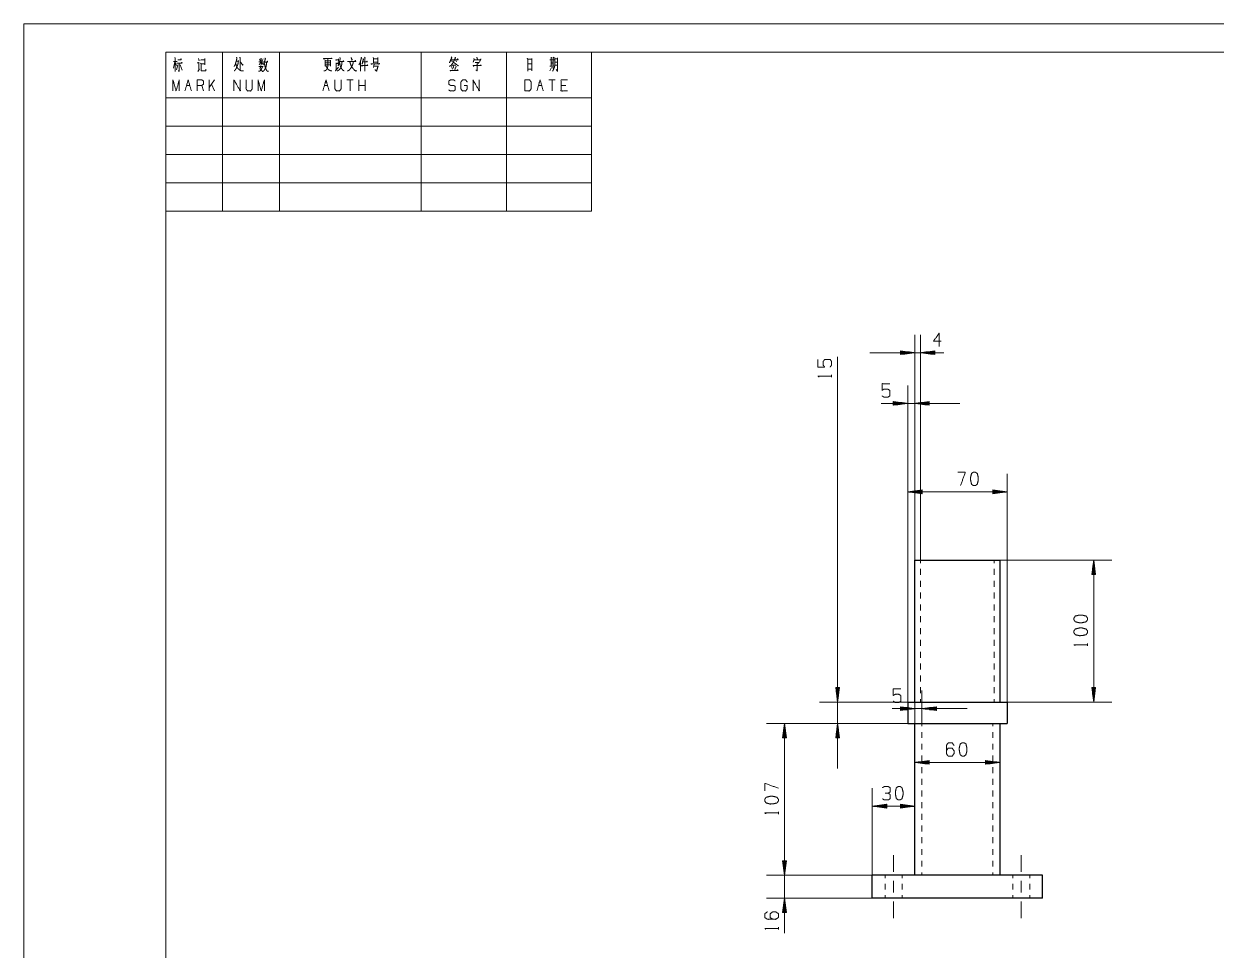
# Model space of a CAD drawing. Header units: millimetres. Extents: x 0 to 420, y 0 to 297.
# Drawn here: x 0 to 210, y 133.9 to 297 of the extents above; entities that cross this region are included whole.
import ezdxf

# ---------------------------------------------------------------- set-up
doc = ezdxf.new("R2010")
doc.units = ezdxf.units.MM
doc.layers.add('101', color=7, linetype='Continuous', true_color=0xffffff)

msp = doc.modelspace()

# ---------------------------------------------------------------- linework, layer by layer
at = {"layer": '101', "color": 133, "linetype": 'Continuous', "lineweight": 18}
for p, q in [((420, 297), (0, 297)), ((0, 297), (0, 0)), ((25, 292), (100, 292)), ((415, 292), (25, 292)), ((25, 292), (25, 264)), ((25, 292), (100, 292)), ((25, 292), (25, 5)), ((25, 292), (100, 292)), ((35, 292), (35, 264)), ((45, 292), (45, 264)), ((70, 292), (70, 264)), ((85, 292), (85, 264)), ((100, 292), (100, 264)), ((25, 284), (100, 284)), ((25, 279), (100, 279)), ((25, 274), (100, 274)), ((25, 269), (100, 269)), ((25, 264), (100, 264))]:
    msp.add_line(p, q, dxfattribs=at)
at = {"layer": '101', "color": 72, "linetype": 'Continuous', "lineweight": 18}
for p, q in [((26.57, 290.3), (26.35, 289.18)), ((26.36, 290.36), (26.98, 290.36)), ((26.69, 290.14), (26.91, 289.66)), ((30.74, 290.88), (30.87, 290.49)), ((31.13, 290.07), (31.22, 289.97)), ((37.42, 290.41), (37.77, 290.41)), ((41.69, 290.2), (41.43, 289.78)), ((41.53, 290.78), (41.66, 290.49)), ((41.88, 290.18), (42.11, 289.91)), ((42.14, 290.82), (41.95, 290.49)), ((53.11, 290.49), (53.99, 290.49)), ((53.11, 290.14), (53.98, 290.14)), ((54.01, 290.63), (54.01, 289.56)), ((55, 290.16), (55, 288.89)), ((55.02, 290.01), (55.35, 290.01)), ((55.4, 290.82), (55.37, 289.89)), ((59.27, 290.28), (59.27, 288.65)), ((61.56, 290.86), (62.32, 290.86)), ((61.56, 290.28), (62.32, 290.28)), ((61.73, 289.91), (61.56, 289.33)), ((62.33, 291.05), (62.33, 290.09)), ((76.04, 290.67), (76.21, 290.34)), ((92.86, 289.95), (93.25, 289.95)), ((93.22, 291.13), (93.33, 290.98)), ((27.11, 289.78), (26.88, 288.91)), ((27.56, 289.76), (27.87, 288.87)), ((30.65, 288.62), (30.93, 289.08)), ((41.4, 289.47), (42.16, 289.47)), ((53.1, 289.76), (53.98, 289.76)), ((61.6, 289.56), (62.33, 289.56)), ((75.31, 289.52), (75.48, 289.02)), ((75.35, 289.72), (76.07, 289.72)), ((75.6, 289.62), (75.76, 289.2)), ((76.13, 289.56), (75.92, 288.89)), ((92.92, 289.33), (92.65, 288.71)), ((93.18, 289.37), (93.28, 289.04)), ((93.75, 288.94), (94, 288.69)), ((28.66, 286.17), (29.22, 286.17)), ((31.62, 285.18), (31.34, 286.17)), ((32.63, 285.18), (32.63, 287.14)), ((33.59, 287.14), (32.63, 285.78)), ((33.59, 285.18), (33.04, 286.36)), ((52.94, 286.17), (53.49, 286.17)), ((58.02, 287.14), (56.9, 287.14)), ((57.46, 287.14), (57.46, 285.18)), ((59.02, 285.18), (59.02, 287.14)), ((60.14, 286.17), (59.02, 286.17)), ((60.14, 285.18), (60.14, 287.14)), ((90.65, 286.17), (91.2, 286.17)), ((93.6, 287.14), (92.49, 287.14)), ((93.05, 287.14), (93.05, 285.18)), ((95.45, 286.17), (94.61, 286.17)), ((142.24, 234.77), (142.24, 235.19)), ((187.34, 187.48), (187.34, 187.9)), ((132.89, 157.85), (132.89, 158.28)), ((132.89, 137.53), (132.89, 137.95))]:
    msp.add_line(p, q, dxfattribs=at)
at = {"layer": '101', "color": 22, "linetype": 'Continuous', "lineweight": 18}
for p, q in [((156.93, 202.6), (156.93, 242.28)), ((157.93, 202.6), (157.93, 242.28)), ((154.39, 239.44), (154.39, 238.77)), ((156.93, 239.1), (154.39, 239.44)), ((154.39, 239.43), (154.42, 239.43)), ((154.39, 239.43), (154.42, 239.43)), ((160.47, 239.44), (157.93, 239.1)), ((160.47, 239.43), (160.44, 239.43)), ((160.47, 239.43), (160.44, 239.43)), ((160.47, 238.77), (160.47, 239.44)), ((143.33, 165.91), (143.33, 238.37)), ((162.01, 239.1), (148.99, 239.1)), ((154.39, 239.38), (154.81, 239.38)), ((154.39, 239.33), (155.19, 239.33)), ((154.39, 239.28), (155.58, 239.28)), ((154.39, 239.23), (155.97, 239.23)), ((154.39, 239.18), (156.35, 239.18)), ((154.39, 239.13), (156.74, 239.13)), ((154.39, 238.77), (156.93, 239.1)), ((154.39, 239.08), (156.74, 239.08)), ((154.39, 239.03), (156.35, 239.03)), ((154.39, 238.98), (155.97, 238.98)), ((154.39, 238.92), (155.58, 238.92)), ((154.39, 238.87), (155.19, 238.87)), ((154.39, 238.82), (154.81, 238.82)), ((154.39, 238.77), (154.42, 238.77)), ((154.39, 238.77), (154.42, 238.77)), ((157.93, 239.1), (160.47, 238.77)), ((160.47, 239.13), (158.12, 239.13)), ((160.47, 239.08), (158.12, 239.08)), ((160.47, 239.18), (158.51, 239.18)), ((160.47, 239.03), (158.51, 239.03)), ((160.47, 239.23), (158.89, 239.23)), ((160.47, 238.98), (158.89, 238.98)), ((160.47, 239.28), (159.28, 239.28)), ((160.47, 238.92), (159.28, 238.92)), ((160.47, 239.33), (159.67, 239.33)), ((160.47, 238.87), (159.67, 238.87)), ((160.47, 239.38), (160.05, 239.38)), ((160.47, 238.82), (160.05, 238.82)), ((160.47, 238.77), (160.44, 238.77)), ((160.47, 238.77), (160.44, 238.77)), ((155.68, 177.6), (155.68, 233.36)), ((156.93, 202.6), (156.93, 233.36)), ((164.87, 230.18), (151, 230.18)), ((153.14, 230.52), (153.14, 229.85)), ((155.68, 230.18), (153.14, 230.52)), ((153.14, 230.51), (153.17, 230.51)), ((153.14, 230.51), (153.17, 230.51)), ((153.14, 230.46), (153.56, 230.46)), ((153.14, 230.41), (153.94, 230.41)), ((153.14, 230.36), (154.33, 230.36)), ((153.14, 230.31), (154.72, 230.31)), ((153.14, 230.26), (155.1, 230.26)), ((153.14, 230.21), (155.49, 230.21)), ((153.14, 229.85), (155.68, 230.18)), ((153.14, 230.16), (155.49, 230.16)), ((153.14, 230.11), (155.1, 230.11)), ((153.14, 230.06), (154.72, 230.06)), ((153.14, 230), (154.33, 230)), ((153.14, 229.95), (153.94, 229.95)), ((153.14, 229.9), (153.56, 229.9)), ((153.14, 229.85), (153.17, 229.85)), ((153.14, 229.85), (153.17, 229.85)), ((159.47, 230.52), (156.93, 230.18)), ((156.93, 230.18), (159.47, 229.85)), ((159.47, 230.21), (157.12, 230.21)), ((159.47, 230.16), (157.12, 230.16)), ((159.47, 230.26), (157.51, 230.26)), ((159.47, 230.11), (157.51, 230.11)), ((159.47, 230.31), (157.89, 230.31)), ((159.47, 230.06), (157.89, 230.06)), ((159.47, 230.36), (158.28, 230.36)), ((159.47, 230), (158.28, 230)), ((159.47, 230.41), (158.67, 230.41)), ((159.47, 229.95), (158.67, 229.95)), ((159.47, 230.46), (159.05, 230.46)), ((159.47, 229.9), (159.05, 229.9)), ((159.47, 230.51), (159.44, 230.51)), ((159.47, 230.51), (159.44, 230.51)), ((159.47, 229.85), (159.44, 229.85)), ((159.47, 229.85), (159.44, 229.85)), ((159.47, 229.85), (159.47, 230.52)), ((155.68, 173.85), (155.68, 217.78)), ((173.18, 173.85), (173.18, 217.78)), ((158.22, 214.94), (155.68, 214.6)), ((155.68, 214.6), (158.22, 214.27)), ((155.68, 214.6), (173.18, 214.6)), ((158.22, 214.63), (155.87, 214.63)), ((158.22, 214.58), (155.87, 214.58)), ((158.22, 214.68), (156.26, 214.68)), ((158.22, 214.53), (156.26, 214.53)), ((158.22, 214.73), (156.64, 214.73)), ((158.22, 214.48), (156.64, 214.48)), ((158.22, 214.78), (157.03, 214.78)), ((158.22, 214.43), (157.03, 214.43)), ((158.22, 214.83), (157.42, 214.83)), ((158.22, 214.38), (157.42, 214.38)), ((158.22, 214.88), (157.8, 214.88)), ((158.22, 214.32), (157.8, 214.32)), ((158.22, 214.93), (158.19, 214.93)), ((158.22, 214.93), (158.19, 214.93)), ((158.22, 214.27), (158.19, 214.27)), ((158.22, 214.27), (158.19, 214.27)), ((158.22, 214.27), (158.22, 214.94)), ((173.18, 214.6), (170.64, 214.94)), ((170.64, 214.94), (170.64, 214.27)), ((170.64, 214.93), (170.67, 214.93)), ((170.64, 214.93), (170.67, 214.93)), ((170.64, 214.88), (171.06, 214.88)), ((170.64, 214.83), (171.44, 214.83)), ((170.64, 214.78), (171.83, 214.78)), ((170.64, 214.73), (172.22, 214.73)), ((170.64, 214.68), (172.6, 214.68)), ((170.64, 214.63), (172.99, 214.63)), ((170.64, 214.27), (173.18, 214.6)), ((170.64, 214.58), (172.99, 214.58)), ((170.64, 214.53), (172.6, 214.53)), ((170.64, 214.48), (172.22, 214.48)), ((170.64, 214.43), (171.83, 214.43)), ((170.64, 214.38), (171.44, 214.38)), ((170.64, 214.32), (171.06, 214.32)), ((170.64, 214.27), (170.67, 214.27)), ((170.64, 214.27), (170.67, 214.27)), ((156.93, 202.6), (191.6, 202.6)), ((188.43, 202.6), (188.09, 200.06)), ((188.3, 200.06), (188.3, 201.63)), ((188.35, 200.06), (188.35, 202.02)), ((188.4, 200.06), (188.4, 202.41)), ((188.43, 177.6), (188.43, 202.6)), ((188.76, 200.06), (188.43, 202.6)), ((188.45, 200.06), (188.45, 202.41)), ((188.51, 200.06), (188.51, 202.02)), ((188.56, 200.06), (188.56, 201.63)), ((188.09, 200.06), (188.76, 200.06)), ((188.1, 200.06), (188.1, 200.09)), ((188.1, 200.06), (188.1, 200.09)), ((188.15, 200.06), (188.15, 200.48)), ((188.2, 200.06), (188.2, 200.86)), ((188.25, 200.06), (188.25, 201.25)), ((188.61, 200.06), (188.61, 201.25)), ((188.66, 200.06), (188.66, 200.86)), ((188.71, 200.06), (188.71, 200.48)), ((188.76, 200.06), (188.76, 200.09)), ((188.76, 200.06), (188.76, 200.09)), ((143.67, 180.14), (143, 180.14)), ((143, 180.14), (143.33, 177.6)), ((143, 180.14), (143, 180.11)), ((143, 180.14), (143, 180.11)), ((143.05, 180.14), (143.05, 179.72)), ((143.1, 180.14), (143.1, 179.34)), ((143.15, 180.14), (143.15, 178.95)), ((143.2, 180.14), (143.2, 178.56)), ((143.25, 180.14), (143.25, 178.18)), ((143.31, 180.14), (143.31, 177.79)), ((143.33, 177.6), (143.67, 180.14)), ((143.36, 180.14), (143.36, 177.79)), ((143.41, 180.14), (143.41, 178.18)), ((143.46, 180.14), (143.46, 178.56)), ((143.51, 180.14), (143.51, 178.95)), ((143.56, 180.14), (143.56, 179.34)), ((143.61, 180.14), (143.61, 179.72)), ((143.66, 180.14), (143.66, 180.11)), ((143.66, 180.14), (143.66, 180.11)), ((156.93, 173.85), (156.93, 179.62)), ((158.18, 173.85), (158.18, 179.62)), ((188.76, 180.14), (188.09, 180.14)), ((188.09, 180.14), (188.43, 177.6)), ((188.1, 180.14), (188.1, 180.11)), ((188.1, 180.14), (188.1, 180.11)), ((188.15, 180.14), (188.15, 179.72)), ((188.2, 180.14), (188.2, 179.34)), ((188.25, 180.14), (188.25, 178.95)), ((188.3, 180.14), (188.3, 178.56)), ((188.35, 180.14), (188.35, 178.18)), ((188.4, 180.14), (188.4, 177.79)), ((188.43, 177.6), (188.76, 180.14)), ((188.45, 180.14), (188.45, 177.79)), ((188.51, 180.14), (188.51, 178.18)), ((188.56, 180.14), (188.56, 178.56)), ((188.61, 180.14), (188.61, 178.95)), ((188.66, 180.14), (188.66, 179.34)), ((188.71, 180.14), (188.71, 179.72)), ((188.76, 180.14), (188.76, 180.11)), ((188.76, 180.14), (188.76, 180.11)), ((155.68, 177.6), (140.16, 177.6)), ((166.12, 176.44), (152.96, 176.44)), ((156.93, 176.44), (154.39, 176.78)), ((154.39, 176.78), (154.39, 176.11)), ((154.39, 176.77), (154.42, 176.77)), ((154.39, 176.77), (154.42, 176.77)), ((154.39, 176.72), (154.81, 176.72)), ((154.39, 176.67), (155.19, 176.67)), ((154.39, 176.62), (155.58, 176.62)), ((154.39, 176.57), (155.97, 176.57)), ((154.39, 176.52), (156.35, 176.52)), ((154.39, 176.47), (156.74, 176.47)), ((154.39, 176.11), (156.93, 176.44)), ((154.39, 176.42), (156.74, 176.42)), ((156.93, 177.6), (191.6, 177.6)), ((160.72, 176.78), (158.18, 176.44)), ((158.18, 176.44), (160.72, 176.11)), ((160.72, 176.47), (158.37, 176.47)), ((160.72, 176.42), (158.37, 176.42)), ((160.72, 176.52), (158.76, 176.52)), ((160.72, 176.57), (159.14, 176.57)), ((160.72, 176.62), (159.53, 176.62)), ((160.72, 176.67), (159.92, 176.67)), ((160.72, 176.72), (160.3, 176.72)), ((160.72, 176.77), (160.69, 176.77)), ((160.72, 176.77), (160.69, 176.77)), ((160.72, 176.11), (160.72, 176.78)), ((154.39, 176.37), (156.35, 176.37)), ((154.39, 176.32), (155.97, 176.32)), ((154.39, 176.26), (155.58, 176.26)), ((154.39, 176.21), (155.19, 176.21)), ((154.39, 176.16), (154.81, 176.16)), ((154.39, 176.11), (154.42, 176.11)), ((154.39, 176.11), (154.42, 176.11)), ((160.72, 176.37), (158.76, 176.37)), ((160.72, 176.32), (159.14, 176.32)), ((160.72, 176.26), (159.53, 176.26)), ((160.72, 176.21), (159.92, 176.21)), ((160.72, 176.16), (160.3, 176.16)), ((160.72, 176.11), (160.69, 176.11)), ((160.72, 176.11), (160.69, 176.11)), ((171.93, 173.85), (130.81, 173.85)), ((133.98, 173.85), (133.65, 171.31)), ((133.8, 171.31), (133.8, 172.5)), ((133.85, 171.31), (133.85, 172.88)), ((133.9, 171.31), (133.9, 173.27)), ((133.96, 171.31), (133.96, 173.66)), ((133.98, 173.85), (133.98, 147.1)), ((134.31, 171.31), (133.98, 173.85)), ((134.01, 171.31), (134.01, 173.66)), ((134.06, 171.31), (134.06, 173.27)), ((134.11, 171.31), (134.11, 172.88)), ((134.16, 171.31), (134.16, 172.5)), ((155.68, 173.85), (140.16, 173.85)), ((143.33, 173.85), (143, 171.31)), ((143.15, 171.31), (143.15, 172.5)), ((143.2, 171.31), (143.2, 172.88)), ((143.25, 171.31), (143.25, 173.27)), ((143.31, 171.31), (143.31, 173.66)), ((143.67, 171.31), (143.33, 173.85)), ((143.36, 171.31), (143.36, 173.66)), ((143.41, 171.31), (143.41, 173.27)), ((143.46, 171.31), (143.46, 172.88)), ((143.51, 171.31), (143.51, 172.5)), ((133.65, 171.31), (133.65, 171.34)), ((133.65, 171.31), (133.65, 171.34)), ((133.65, 171.31), (134.31, 171.31)), ((133.7, 171.31), (133.7, 171.73)), ((133.75, 171.31), (133.75, 172.11)), ((134.21, 171.31), (134.21, 172.11)), ((134.26, 171.31), (134.26, 171.73)), ((134.31, 171.31), (134.31, 171.34)), ((134.31, 171.31), (134.31, 171.34)), ((143, 171.31), (143, 171.34)), ((143, 171.31), (143, 171.34)), ((143, 171.31), (143.67, 171.31)), ((143.05, 171.31), (143.05, 171.73)), ((143.1, 171.31), (143.1, 172.11)), ((143.56, 171.31), (143.56, 172.11)), ((143.61, 171.31), (143.61, 171.73)), ((143.66, 171.31), (143.66, 171.34)), ((143.66, 171.31), (143.66, 171.34)), ((159.47, 167.31), (156.93, 166.97)), ((156.93, 166.97), (159.47, 166.64)), ((156.93, 166.97), (171.93, 166.97)), ((159.47, 167), (157.12, 167)), ((159.47, 166.95), (157.12, 166.95)), ((159.47, 167.05), (157.51, 167.05)), ((159.47, 166.9), (157.51, 166.9)), ((159.47, 167.1), (157.89, 167.1)), ((159.47, 166.85), (157.89, 166.85)), ((159.47, 167.15), (158.28, 167.15)), ((159.47, 166.8), (158.28, 166.8)), ((159.47, 167.2), (158.67, 167.2)), ((159.47, 166.75), (158.67, 166.75)), ((159.47, 167.25), (159.05, 167.25)), ((159.47, 166.7), (159.05, 166.7)), ((159.47, 167.3), (159.44, 167.3)), ((159.47, 167.3), (159.44, 167.3)), ((159.47, 166.64), (159.44, 166.64)), ((159.47, 166.64), (159.44, 166.64)), ((159.47, 166.64), (159.47, 167.31)), ((169.39, 167.31), (169.39, 166.64)), ((171.93, 166.97), (169.39, 167.31)), ((169.39, 167.3), (169.42, 167.3)), ((169.39, 167.3), (169.42, 167.3)), ((169.39, 167.25), (169.81, 167.25)), ((169.39, 167.2), (170.19, 167.2)), ((169.39, 167.15), (170.58, 167.15)), ((169.39, 167.1), (170.97, 167.1)), ((169.39, 167.05), (171.35, 167.05)), ((169.39, 167), (171.74, 167)), ((169.39, 166.64), (171.93, 166.97)), ((169.39, 166.95), (171.74, 166.95)), ((169.39, 166.9), (171.35, 166.9)), ((169.39, 166.85), (170.97, 166.85)), ((169.39, 166.8), (170.58, 166.8)), ((169.39, 166.75), (170.19, 166.75)), ((169.39, 166.7), (169.81, 166.7)), ((169.39, 166.64), (169.42, 166.64)), ((169.39, 166.64), (169.42, 166.64)), ((149.43, 147.1), (149.43, 162.44)), ((151.97, 159.6), (149.43, 159.27)), ((151.97, 158.93), (151.97, 159.6)), ((154.39, 159.6), (154.39, 158.93)), ((156.93, 159.27), (154.39, 159.6)), ((149.43, 159.27), (156.93, 159.27)), ((149.43, 159.27), (151.97, 158.93)), ((151.97, 159.29), (149.62, 159.29)), ((151.97, 159.24), (149.62, 159.24)), ((151.97, 159.34), (150.01, 159.34)), ((151.97, 159.19), (150.01, 159.19)), ((151.97, 159.39), (150.39, 159.39)), ((151.97, 159.14), (150.39, 159.14)), ((151.97, 159.44), (150.78, 159.44)), ((151.97, 159.09), (150.78, 159.09)), ((151.97, 159.49), (151.17, 159.49)), ((151.97, 159.04), (151.17, 159.04)), ((151.97, 159.55), (151.55, 159.55)), ((151.97, 158.99), (151.55, 158.99)), ((151.97, 159.6), (151.94, 159.6)), ((151.97, 159.6), (151.94, 159.6)), ((151.97, 158.94), (151.94, 158.94)), ((151.97, 158.94), (151.94, 158.94)), ((154.39, 159.6), (154.42, 159.6)), ((154.39, 159.6), (154.42, 159.6)), ((154.39, 159.55), (154.81, 159.55)), ((154.39, 159.49), (155.19, 159.49)), ((154.39, 159.44), (155.58, 159.44)), ((154.39, 159.39), (155.97, 159.39)), ((154.39, 159.34), (156.35, 159.34)), ((154.39, 159.29), (156.74, 159.29)), ((154.39, 158.93), (156.93, 159.27)), ((154.39, 159.24), (156.74, 159.24)), ((154.39, 159.19), (156.35, 159.19)), ((154.39, 159.14), (155.97, 159.14)), ((154.39, 159.09), (155.58, 159.09)), ((154.39, 159.04), (155.19, 159.04)), ((154.39, 158.99), (154.81, 158.99)), ((154.39, 158.94), (154.42, 158.94)), ((154.39, 158.94), (154.42, 158.94)), ((133.98, 155.04), (133.98, 136.89)), ((133.65, 149.64), (133.98, 147.1)), ((134.31, 149.64), (133.65, 149.64)), ((133.65, 149.64), (133.65, 149.61)), ((133.65, 149.64), (133.65, 149.61)), ((134.31, 149.64), (133.65, 149.64)), ((133.65, 149.64), (133.98, 147.1)), ((133.65, 149.64), (133.65, 149.61)), ((133.65, 149.64), (133.65, 149.61)), ((133.7, 149.64), (133.7, 149.22)), ((133.7, 149.64), (133.7, 149.22)), ((133.75, 149.64), (133.75, 148.84)), ((133.75, 149.64), (133.75, 148.84)), ((133.8, 149.64), (133.8, 148.45)), ((133.8, 149.64), (133.8, 148.45)), ((133.85, 149.64), (133.85, 148.06)), ((133.85, 149.64), (133.85, 148.06)), ((133.9, 149.64), (133.9, 147.68)), ((133.9, 149.64), (133.9, 147.68)), ((133.96, 149.64), (133.96, 147.29)), ((133.96, 149.64), (133.96, 147.29)), ((133.98, 147.1), (134.31, 149.64)), ((133.98, 147.1), (134.31, 149.64)), ((134.01, 149.64), (134.01, 147.29)), ((134.01, 149.64), (134.01, 147.29)), ((134.06, 149.64), (134.06, 147.68)), ((134.06, 149.64), (134.06, 147.68)), ((134.11, 149.64), (134.11, 148.06)), ((134.11, 149.64), (134.11, 148.06)), ((134.16, 149.64), (134.16, 148.45)), ((134.16, 149.64), (134.16, 148.45)), ((134.21, 149.64), (134.21, 148.84)), ((134.21, 149.64), (134.21, 148.84)), ((134.26, 149.64), (134.26, 149.22)), ((134.26, 149.64), (134.26, 149.22)), ((134.31, 149.64), (134.31, 149.61)), ((134.31, 149.64), (134.31, 149.61)), ((134.31, 149.64), (134.31, 149.61)), ((134.31, 149.64), (134.31, 149.61)), ((171.93, 147.1), (130.81, 147.1)), ((149.43, 147.1), (130.81, 147.1)), ((149.43, 143.1), (130.81, 143.1)), ((133.98, 143.1), (133.65, 140.56)), ((133.96, 140.56), (133.96, 142.91)), ((134.31, 140.56), (133.98, 143.1)), ((134.01, 140.56), (134.01, 142.91)), ((133.7, 140.56), (133.7, 140.98)), ((133.75, 140.56), (133.75, 141.36)), ((133.8, 140.56), (133.8, 141.75)), ((133.85, 140.56), (133.85, 142.13)), ((133.9, 140.56), (133.9, 142.52)), ((134.06, 140.56), (134.06, 142.52)), ((134.11, 140.56), (134.11, 142.13)), ((134.16, 140.56), (134.16, 141.75)), ((134.21, 140.56), (134.21, 141.36)), ((134.26, 140.56), (134.26, 140.98)), ((133.65, 140.56), (133.65, 140.59)), ((133.65, 140.56), (133.65, 140.59)), ((133.65, 140.56), (134.31, 140.56)), ((134.31, 140.56), (134.31, 140.59)), ((134.31, 140.56), (134.31, 140.59))]:
    msp.add_line(p, q, dxfattribs=at)
at = {"layer": '101', "color": 72, "linetype": 'Continuous', "lineweight": 25}
for p, q in [((156.93, 202.6), (171.93, 202.6)), ((156.93, 177.6), (156.93, 202.6)), ((171.93, 177.6), (171.93, 202.6)), ((155.68, 177.6), (173.18, 177.6)), ((155.68, 177.6), (155.68, 173.85)), ((173.18, 177.6), (173.18, 173.85)), ((155.68, 173.85), (173.18, 173.85)), ((156.93, 147.1), (156.93, 173.85)), ((171.93, 147.1), (171.93, 173.85)), ((149.43, 143.1), (149.43, 147.1)), ((179.43, 147.1), (149.43, 147.1)), ((179.43, 143.1), (179.43, 147.1)), ((179.43, 143.1), (149.43, 143.1))]:
    msp.add_line(p, q, dxfattribs=at)
at = {"layer": '101', "color": 53, "linetype": 'Continuous', "lineweight": 18}
for p, q in [((157.93, 202.08), (157.93, 202.6)), ((170.93, 202.08), (170.93, 202.6)), ((157.93, 199.99), (157.93, 201.04)), ((170.93, 199.99), (170.93, 201.04)), ((157.93, 197.91), (157.93, 198.95)), ((170.93, 197.91), (170.93, 198.95)), ((157.93, 195.83), (157.93, 196.87)), ((170.93, 195.83), (170.93, 196.87)), ((157.93, 193.74), (157.93, 194.79)), ((170.93, 193.74), (170.93, 194.79)), ((157.93, 191.66), (157.93, 192.7)), ((170.93, 191.66), (170.93, 192.7)), ((157.93, 189.58), (157.93, 190.62)), ((170.93, 189.58), (170.93, 190.62)), ((157.93, 187.49), (157.93, 188.54)), ((170.93, 187.49), (170.93, 188.54)), ((157.93, 185.41), (157.93, 186.45)), ((170.93, 185.41), (170.93, 186.45)), ((157.93, 183.33), (157.93, 184.37)), ((170.93, 183.33), (170.93, 184.37)), ((157.93, 181.24), (157.93, 182.29)), ((170.93, 181.24), (170.93, 182.29)), ((157.93, 179.16), (157.93, 180.2)), ((170.93, 179.16), (170.93, 180.2)), ((157.93, 177.6), (157.93, 178.12)), ((170.93, 177.6), (170.93, 178.12)), ((158.18, 173.33), (158.18, 173.85)), ((158.18, 171.28), (158.18, 172.31)), ((170.68, 173.33), (170.68, 173.85)), ((170.68, 171.28), (170.68, 172.31)), ((158.18, 169.22), (158.18, 170.25)), ((170.68, 169.22), (170.68, 170.25)), ((158.18, 167.16), (158.18, 168.19)), ((170.68, 167.16), (170.68, 168.19)), ((158.18, 165.1), (158.18, 166.13)), ((170.68, 165.1), (170.68, 166.13)), ((158.18, 163.05), (158.18, 164.07)), ((170.68, 163.05), (170.68, 164.07)), ((158.18, 160.99), (158.18, 162.02)), ((170.68, 160.99), (170.68, 162.02)), ((158.18, 158.93), (158.18, 159.96)), ((170.68, 158.93), (170.68, 159.96)), ((158.18, 156.87), (158.18, 157.9)), ((170.68, 156.87), (170.68, 157.9)), ((158.18, 154.82), (158.18, 155.84)), ((170.68, 154.82), (170.68, 155.84)), ((158.18, 152.76), (158.18, 153.79)), ((170.68, 152.76), (170.68, 153.79)), ((158.18, 150.7), (158.18, 151.73)), ((170.68, 150.7), (170.68, 151.73)), ((158.18, 148.64), (158.18, 149.67)), ((170.68, 148.64), (170.68, 149.67)), ((151.68, 147.1), (151.68, 146.6)), ((154.68, 146.6), (154.68, 147.1)), ((158.18, 147.1), (158.18, 147.61)), ((170.68, 147.1), (170.68, 147.61)), ((174.18, 147.1), (174.18, 146.6)), ((177.18, 146.6), (177.18, 147.1)), ((151.68, 145.6), (151.68, 144.6)), ((154.68, 144.6), (154.68, 145.6)), ((174.18, 145.6), (174.18, 144.6)), ((177.18, 144.6), (177.18, 145.6)), ((151.68, 143.6), (151.68, 143.1)), ((154.68, 143.1), (154.68, 143.6)), ((174.18, 143.6), (174.18, 143.1)), ((177.18, 143.1), (177.18, 143.6))]:
    msp.add_line(p, q, dxfattribs=at)
at = {"layer": '101', "color": 151, "linetype": 'Continuous', "lineweight": 18}
for p, q in [((153.18, 150.65), (153.18, 147.69)), ((175.68, 150.65), (175.68, 147.69)), ((153.18, 146.1), (153.18, 144.1)), ((175.68, 146.1), (175.68, 144.1)), ((153.18, 142.51), (153.18, 139.55)), ((175.68, 142.51), (175.68, 139.55))]:
    msp.add_line(p, q, dxfattribs=at)
at = {"layer": '101', "color": 72, "linetype": 'Continuous', "lineweight": 18}
for points, knots in [([(26.57, 291.07), (26.67, 290.94), (26.67, 288.6)], [0, 0, 0.064393, 1, 1]), ([(26.92, 290.07), (27.87, 290.07), (27.81, 290.24), (27.74, 290.09)], [0, 0, 0.737857, 0.874089, 1, 1]), ([(27.1, 290.69), (27.73, 290.69), (27.68, 290.82), (27.64, 290.74)], [0, 0, 0.736257, 0.890366, 1, 1]), ([(27.36, 290.07), (27.36, 288.65), (27.2, 288.73)], [0, 0, 0.887515, 1, 1]), ([(30.55, 290.14), (30.8, 290.14), (30.8, 290.26), (30.8, 288.81)], [0, 0, 0.136549, 0.204721, 1, 1]), ([(31.28, 290.69), (31.21, 290.63), (31.15, 290.69), (31.88, 290.69), (31.88, 290.88), (31.88, 289.78), (31.88, 289.97), (31.22, 289.97), (31.22, 288.83), (31.24, 288.75), (31.35, 288.71), (32.04, 288.71), (32.04, 289.02)], [0, 0, 0.017819, 0.033666, 0.169515, 0.204099, 0.407776, 0.442364, 0.564628, 0.775991, 0.791603, 0.814658, 0.942357, 1, 1]), ([(37.8, 290.55), (37.71, 289.95), (37.65, 289.76), (37.62, 289.62), (37.53, 289.47), (37.46, 289.31), (37.42, 289.18), (37.31, 289.02), (37.23, 288.89), (37.04, 288.71)], [0, 0, 0.296659, 0.392137, 0.46442, 0.547267, 0.635799, 0.700206, 0.795426, 0.869797, 1, 1]), ([(37.46, 291.13), (37.53, 290.94), (37.46, 290.67), (37.43, 290.53), (37.37, 290.34), (37.31, 290.14), (37.26, 289.95), (37.21, 289.78), (37.14, 289.66), (37.05, 289.52)], [0, 0, 0.116545, 0.278927, 0.365002, 0.478708, 0.603961, 0.717668, 0.817418, 0.901357, 1, 1]), ([(37.31, 290.01), (37.37, 289.87), (37.42, 289.7), (37.45, 289.56), (37.59, 289.27), (37.67, 289.18), (37.87, 288.98), (37.99, 288.87), (38.13, 288.79), (38.34, 288.73), (38.53, 288.73), (38.68, 288.71)], [0, 0, 0.075191, 0.157626, 0.228751, 0.384956, 0.438117, 0.578248, 0.65344, 0.734339, 0.837348, 0.928887, 1, 1]), ([(38.05, 291.11), (38.1, 290.96), (38.1, 288.87)], [0, 0, 0.06955, 1, 1]), ([(38.08, 290.38), (38.56, 289.72), (38.56, 289.91)], [0, 0, 0.814818, 1, 1]), ([(41.73, 290.94), (41.86, 290.88), (41.81, 290.92), (41.81, 289.76), (41.81, 290.3), (41.4, 290.3), (42.22, 290.3)], [0, 0, 0.046318, 0.069123, 0.437816, 0.608997, 0.739331, 1, 1]), ([(42.73, 290.2), (42.73, 289.95), (42.7, 289.68), (42.63, 289.39), (42.51, 289.1), (42.38, 288.89), (42.23, 288.71), (42.03, 288.58)], [0, 0, 0.134106, 0.280228, 0.441583, 0.610314, 0.742762, 0.870657, 1, 1]), ([(42.46, 290.96), (42.6, 290.82), (42.55, 290.86), (42.22, 289.8)], [0, 0, 0.143537, 0.187773, 1, 1]), ([(42.38, 290.01), (42.42, 289.8), (42.46, 289.56), (42.55, 289.27), (42.67, 288.98), (42.8, 288.75), (42.99, 288.6), (43.04, 288.75)], [0, 0, 0.122124, 0.267694, 0.442444, 0.622807, 0.774615, 0.912625, 1, 1]), ([(42.44, 290.28), (42.93, 290.28), (42.9, 290.45), (42.85, 290.34)], [0, 0, 0.634119, 0.848445, 1, 1]), ([(52.91, 290.86), (52.88, 290.76), (52.79, 290.88), (54.27, 290.88), (54.2, 290.98), (54.14, 290.88)], [0, 0, 0.054227, 0.130909, 0.87613, 0.940043, 1, 1]), ([(53.57, 290.88), (53.57, 289.72), (53.52, 289.58), (53.51, 289.41), (53.45, 289.2), (53.38, 289.04), (53.29, 288.91), (53.16, 288.81), (53.03, 288.75), (52.82, 288.73)], [0, 0, 0.455623, 0.515134, 0.580482, 0.665033, 0.736192, 0.79598, 0.861823, 0.919058, 1, 1]), ([(53.01, 290.63), (53.1, 290.49), (53.1, 289.58)], [0, 0, 0.156848, 1, 1]), ([(55.06, 290.65), (54.99, 290.57), (54.93, 290.65), (55.37, 290.65)], [0, 0, 0.169755, 0.325542, 1, 1]), ([(56.04, 290.36), (56.03, 290.16), (56, 289.95), (55.97, 289.72), (55.91, 289.52), (55.84, 289.33), (55.75, 289.18), (55.65, 289.02), (55.54, 288.91), (55.41, 288.81), (55.21, 288.71)], [0, 0, 0.105429, 0.211651, 0.328282, 0.437572, 0.539265, 0.625346, 0.724284, 0.79827, 0.883378, 1, 1]), ([(55.67, 291.05), (55.72, 290.96), (55.63, 290.41), (55.51, 289.99), (55.47, 289.85), (55.35, 289.62)], [0, 0, 0.062603, 0.440485, 0.727862, 0.828992, 1, 1]), ([(55.62, 290.18), (55.65, 289.99), (55.69, 289.8), (55.72, 289.6), (55.81, 289.43), (55.88, 289.29), (55.95, 289.12), (56.06, 288.98), (56.2, 288.83), (56.39, 288.73)], [0, 0, 0.109654, 0.220947, 0.342501, 0.451483, 0.545868, 0.651144, 0.754315, 0.874064, 1, 1]), ([(55.67, 290.38), (56.38, 290.38), (56.29, 290.49), (56.17, 290.36)], [0, 0, 0.696293, 0.830826, 1, 1]), ([(57.14, 290.45), (57.05, 290.34), (57.01, 290.38), (58.48, 290.38), (58.38, 290.55), (58.28, 290.41)], [0, 0, 0.066333, 0.095822, 0.818123, 0.913284, 1, 1]), ([(58.04, 290.41), (57.97, 290.01), (57.83, 289.6), (57.56, 289.16), (57.33, 288.87), (56.99, 288.69)], [0, 0, 0.190069, 0.398701, 0.640199, 0.817216, 1, 1]), ([(57.42, 290.3), (57.49, 290.07), (57.66, 289.58), (57.94, 289.18), (58.25, 288.83), (58.53, 288.71), (58.59, 288.79), (58.48, 288.62)], [0, 0, 0.103286, 0.330833, 0.538837, 0.740597, 0.872112, 0.915905, 1, 1]), ([(57.64, 291.07), (57.81, 290.65), (57.83, 290.76), (57.75, 290.55)], [0, 0, 0.581176, 0.716263, 1, 1]), ([(59.43, 291.13), (59.46, 290.98), (59.26, 290.34), (59.19, 290.09), (59.1, 289.95), (59, 289.76)], [0, 0, 0.101083, 0.561706, 0.738774, 0.854629, 1, 1]), ([(59.74, 290.92), (59.84, 290.69), (59.79, 290.78), (59.58, 289.91)], [0, 0, 0.200658, 0.282145, 1, 1]), ([(59.68, 290.3), (60.5, 290.3), (60.44, 290.45), (60.37, 290.3)], [0, 0, 0.720068, 0.857376, 1, 1]), ([(60.01, 291.13), (60.12, 290.98), (60.06, 291.05), (60.06, 288.65)], [0, 0, 0.069697, 0.101625, 1, 1]), ([(61.28, 289.91), (61.23, 289.85), (61.15, 289.95), (62.68, 289.95), (62.6, 290.01), (62.49, 289.91)], [0, 0, 0.038001, 0.105809, 0.873511, 0.927246, 1, 1]), ([(61.5, 291.07), (61.57, 290.98), (61.57, 290.14)], [0, 0, 0.115189, 1, 1]), ([(75.94, 291.15), (76.05, 291.03), (76.01, 291.05), (75.72, 290.38), (75.58, 290.14), (75.44, 289.95), (75.28, 289.72), (74.96, 289.52)], [0, 0, 0.080396, 0.103261, 0.444362, 0.576789, 0.688375, 0.819716, 1, 1]), ([(75.29, 291.17), (75.39, 291.03), (75.37, 291.07), (74.97, 290.16), (75.2, 290.69), (75.72, 290.69), (75.31, 290.69), (75.45, 290.34)], [0, 0, 0.057042, 0.07334, 0.392466, 0.581127, 0.745774, 0.87749, 1, 1]), ([(75.66, 290.26), (75.85, 290.09), (76.04, 289.97), (76.18, 289.87), (76.39, 289.7), (76.58, 289.68), (76.42, 289.6)], [0, 0, 0.194845, 0.370351, 0.508814, 0.712321, 0.860156, 1, 1]), ([(75.89, 290.69), (76.48, 290.69), (76.4, 290.84), (76.33, 290.74)], [0, 0, 0.669422, 0.855054, 1, 1]), ([(79.24, 290.92), (79.36, 290.69), (79.33, 290.78), (79.15, 290.28)], [0, 0, 0.294025, 0.394866, 1, 1]), ([(79.32, 290.67), (80.43, 290.67), (80.5, 290.84), (80.28, 290.36)], [0, 0, 0.611939, 0.711554, 1, 1]), ([(79.48, 290.2), (80.15, 290.2), (80.21, 290.26), (79.87, 289.89), (79.77, 289.97), (79.84, 289.89), (79.84, 288.73), (79.62, 288.87)], [0, 0, 0.230144, 0.259318, 0.430979, 0.476011, 0.513789, 0.910079, 1, 1]), ([(79.77, 291.11), (79.89, 290.82), (79.93, 290.86), (79.89, 290.76)], [0, 0, 0.644011, 0.768354, 1, 1]), ([(88.67, 290.94), (88.75, 290.78), (88.75, 288.69), (88.75, 289.02), (89.45, 289.02), (89.45, 288.71), (89.45, 290.88), (89.45, 290.76), (88.76, 290.76), (88.76, 289.95), (89.46, 289.95)], [0, 0, 0.022322, 0.280074, 0.320905, 0.407511, 0.44579, 0.713751, 0.729062, 0.813864, 0.913394, 1, 1]), ([(92.86, 291.13), (92.97, 290.98), (92.9, 291.07), (92.9, 289.56), (92.62, 289.56), (93.47, 289.56), (93.25, 289.56), (93.25, 291.07), (93.25, 290.67), (92.64, 290.67), (93.43, 290.67), (93.25, 290.67), (93.25, 290.26), (92.87, 290.26)], [0, 0, 0.025061, 0.039924, 0.243199, 0.280605, 0.39479, 0.42432, 0.627595, 0.680502, 0.763188, 0.869498, 0.893122, 0.948813, 1, 1]), ([(93.49, 291.03), (93.53, 290.88), (93.53, 289.7), (93.47, 289.43), (93.34, 289.12), (93.25, 288.87), (93.14, 288.69)], [0, 0, 0.062372, 0.548434, 0.661879, 0.800828, 0.909362, 1, 1]), ([(93.53, 290.86), (94, 290.86), (94, 290.98), (94, 288.62), (94, 290.28), (93.56, 290.28), (93.97, 290.28), (93.97, 289.7), (93.56, 289.7)], [0, 0, 0.072646, 0.091913, 0.457973, 0.714856, 0.782961, 0.846526, 0.936435, 1, 1]), ([(42.01, 289.41), (41.89, 289.16), (41.82, 288.98), (41.69, 288.79), (41.56, 288.69), (41.34, 288.65)], [0, 0, 0.251055, 0.434029, 0.64262, 0.795766, 1, 1]), ([(41.76, 289.68), (41.59, 289.1), (42.03, 288.62)], [0, 0, 0.483237, 1, 1]), ([(53.22, 289.6), (53.29, 289.43), (53.38, 289.29), (53.48, 289.16), (53.55, 289.04), (53.63, 288.94), (53.76, 288.87), (53.9, 288.79), (54.07, 288.75), (54.26, 288.71)], [0, 0, 0.124249, 0.240531, 0.35103, 0.449957, 0.536949, 0.636896, 0.752292, 0.866372, 1, 1]), ([(55.03, 288.89), (54.94, 288.71), (54.88, 288.73), (55.41, 289.37)], [0, 0, 0.187521, 0.244051, 1, 1]), ([(59.58, 289.66), (59.55, 289.52), (59.48, 289.66), (60.58, 289.66), (60.5, 289.78), (60.47, 289.68)], [0, 0, 0.08907, 0.186879, 0.848313, 0.935185, 1, 1]), ([(62.4, 289.62), (62.13, 288.65), (61.85, 288.94)], [0, 0, 0.71586, 1, 1]), ([(75.23, 288.81), (75.12, 288.71), (75.07, 288.81), (76.46, 288.81), (76.39, 288.94), (76.29, 288.79)], [0, 0, 0.078897, 0.135659, 0.837617, 0.910404, 1, 1]), ([(79.33, 289.68), (79.21, 289.52), (79.13, 289.66), (80.57, 289.66), (80.44, 289.76), (80.37, 289.68)], [0, 0, 0.096613, 0.17732, 0.867547, 0.947356, 1, 1]), ([(26.26, 285.18), (26.26, 287.14), (26.82, 285.18), (27.37, 287.14), (27.37, 285.18)], [0, 0, 0.245192, 0.5, 0.754808, 1, 1]), ([(30.51, 285.18), (30.51, 287.14), (31.34, 287.14), (31.62, 286.96), (31.62, 286.36), (31.34, 286.17), (30.51, 286.17)], [0, 0, 0.400952, 0.571035, 0.639278, 0.761676, 0.829917, 1, 1]), ([(37.01, 285.18), (37.01, 287.14), (38.12, 285.18), (38.12, 287.14)], [0, 0, 0.317574, 0.682426, 1, 1]), ([(39.13, 287.14), (39.13, 285.57), (39.39, 285.18), (39.95, 285.18), (40.24, 285.57), (40.24, 287.14)], [0, 0, 0.337152, 0.438599, 0.557781, 0.662848, 1, 1]), ([(41.25, 285.18), (41.25, 287.14), (41.81, 285.18), (42.36, 287.14), (42.36, 285.18)], [0, 0, 0.245192, 0.5, 0.754808, 1, 1]), ([(54.78, 287.14), (54.78, 285.57), (55.05, 285.18), (55.6, 285.18), (55.89, 285.57), (55.89, 287.14)], [0, 0, 0.337152, 0.438599, 0.557781, 0.662848, 1, 1]), ([(74.85, 285.36), (75.13, 285.18), (75.7, 285.18), (75.98, 285.39), (75.98, 285.97), (75.7, 286.17), (75.15, 286.17), (74.85, 286.36), (74.85, 286.96), (75.15, 287.14), (75.7, 287.14), (75.98, 286.96)], [0, 0, 0.068035, 0.184054, 0.254521, 0.372333, 0.442799, 0.555843, 0.626367, 0.748393, 0.81892, 0.931964, 1, 1]), ([(77.55, 286.17), (78.1, 286.17), (78.1, 285.57), (77.82, 285.18), (77.25, 285.18), (76.97, 285.57), (76.97, 286.75), (77.27, 287.14), (77.81, 287.14), (78.09, 286.75)], [0, 0, 0.103295, 0.214797, 0.304261, 0.410274, 0.499739, 0.718892, 0.809956, 0.910533, 1, 1]), ([(79.11, 285.18), (79.11, 287.14), (80.22, 285.18), (80.22, 287.14)], [0, 0, 0.317574, 0.682426, 1, 1]), ([(88.25, 285.18), (89.07, 285.18), (89.36, 285.57), (89.36, 286.75), (89.07, 287.14), (88.25, 287.14), (88.25, 285.18)], [0, 0, 0.142133, 0.227159, 0.431787, 0.516817, 0.65895, 1, 1]), ([(90.37, 285.18), (90.93, 287.14), (91.48, 285.18)], [0, 0, 0.5, 1, 1]), ([(95.73, 285.18), (94.61, 285.18), (94.61, 287.14), (95.73, 287.14)], [0, 0, 0.265389, 0.734611, 1, 1]), ([(161.57, 241.15), (160.22, 241.15), (161.23, 242.57), (161.23, 240.2)], [0, 0, 0.245868, 0.565294, 1, 1]), ([(142.01, 236.57), (142.24, 236.9), (142.24, 237.59), (142.01, 237.93), (141.06, 237.93), (140.81, 237.59), (140.81, 236.9), (141.04, 236.57), (139.86, 236.57), (139.86, 237.93)], [0, 0, 0.062227, 0.168346, 0.230573, 0.376817, 0.441265, 0.547383, 0.60961, 0.79049, 1, 1]), ([(140.06, 234.84), (139.86, 234.98), (142.24, 234.98)], [0, 0, 0.09349, 1, 1]), ([(151.16, 231.5), (151.5, 231.28), (152.19, 231.28), (152.52, 231.5), (152.52, 232.45), (152.19, 232.7), (151.5, 232.7), (151.16, 232.48), (151.16, 233.65), (152.52, 233.65)], [0, 0, 0.062228, 0.168344, 0.230572, 0.376816, 0.441265, 0.54738, 0.609608, 0.79049, 1, 1]), ([(164.98, 215.7), (165.82, 218.07), (164.48, 218.07)], [0, 0, 0.652468, 1, 1]), ([(167.59, 215.7), (167.92, 215.95), (168.1, 216.65), (168.1, 217.12), (167.92, 217.85), (167.59, 218.07), (167.25, 218.07), (166.92, 217.85), (166.74, 217.12), (166.76, 216.65), (166.92, 215.95), (167.25, 215.7), (167.59, 215.7)], [0, 0, 0.067525, 0.183973, 0.260583, 0.380943, 0.446141, 0.500306, 0.565505, 0.685864, 0.762528, 0.87831, 0.945835, 1, 1]), ([(187.34, 192.4), (187.09, 192.74), (186.39, 192.92), (185.91, 192.92), (185.19, 192.74), (184.96, 192.4), (184.96, 192.07), (185.19, 191.73), (185.91, 191.56), (186.39, 191.57), (187.09, 191.73), (187.34, 192.07), (187.34, 192.4)], [0, 0, 0.067525, 0.183969, 0.260583, 0.380943, 0.446139, 0.500306, 0.565503, 0.685862, 0.762529, 0.878308, 0.945834, 1, 1]), ([(187.34, 190.13), (187.09, 190.46), (186.39, 190.64), (185.91, 190.64), (185.19, 190.46), (184.96, 190.13), (184.96, 189.79), (185.19, 189.46), (185.91, 189.28), (186.39, 189.3), (187.09, 189.46), (187.34, 189.79), (187.34, 190.13)], [0, 0, 0.067525, 0.183969, 0.260583, 0.380943, 0.446139, 0.500306, 0.565503, 0.685862, 0.762529, 0.878308, 0.945834, 1, 1]), ([(185.16, 187.55), (184.96, 187.69), (187.34, 187.69)], [0, 0, 0.093493, 1, 1]), ([(153.12, 177.76), (153.46, 177.54), (154.15, 177.54), (154.48, 177.76), (154.48, 178.71), (154.15, 178.96), (153.46, 178.96), (153.12, 178.74), (153.12, 179.91), (154.48, 179.91)], [0, 0, 0.062227, 0.168343, 0.230571, 0.376813, 0.441263, 0.547379, 0.609608, 0.790491, 1, 1]), ([(162.49, 169.02), (162.81, 169.49), (163.5, 169.49), (163.83, 169.02), (163.83, 168.54), (163.5, 168.07), (162.81, 168.07), (162.49, 168.54), (162.49, 169.97), (162.81, 170.44), (163.5, 170.44), (163.83, 169.97)], [0, 0, 0.076963, 0.169762, 0.248074, 0.312018, 0.39033, 0.483129, 0.560092, 0.751926, 0.828889, 0.921688, 1, 1]), ([(165.6, 168.07), (165.93, 168.32), (166.11, 169.02), (166.11, 169.49), (165.93, 170.22), (165.6, 170.44), (165.26, 170.44), (164.92, 170.22), (164.75, 169.49), (164.77, 169.02), (164.92, 168.32), (165.26, 168.07), (165.6, 168.07)], [0, 0, 0.067526, 0.183972, 0.260584, 0.380943, 0.446141, 0.500306, 0.565504, 0.685864, 0.762529, 0.878309, 0.945835, 1, 1]), ([(132.89, 162.44), (130.51, 163.29), (130.51, 161.95)], [0, 0, 0.652471, 1, 1]), ([(152.25, 161.56), (152.58, 161.78), (152.58, 162.51), (152.25, 162.73), (151.56, 162.73), (151.22, 162.51)], [0, 0, 0.153874, 0.429851, 0.583726, 0.846126, 1, 1]), ([(154.35, 160.36), (154.68, 160.61), (154.86, 161.31), (154.86, 161.78), (154.68, 162.51), (154.35, 162.73), (154.01, 162.73), (153.67, 162.51), (153.5, 161.78), (153.52, 161.31), (153.67, 160.61), (154.01, 160.36), (154.35, 160.36)], [0, 0, 0.067526, 0.183972, 0.260584, 0.380943, 0.446141, 0.500306, 0.565504, 0.685864, 0.762529, 0.878309, 0.945835, 1, 1]), ([(132.89, 160.5), (132.64, 160.84), (131.94, 161.01), (131.46, 161.01), (130.74, 160.84), (130.51, 160.5), (130.51, 160.17), (130.74, 159.83), (131.46, 159.65), (131.94, 159.67), (132.64, 159.83), (132.89, 160.17), (132.89, 160.5)], [0, 0, 0.067526, 0.183971, 0.260583, 0.380943, 0.446141, 0.500306, 0.565504, 0.685863, 0.762528, 0.878309, 0.945835, 1, 1]), ([(151.24, 160.58), (151.56, 160.36), (152.25, 160.36), (152.58, 160.58), (152.58, 161.31), (152.25, 161.56), (151.73, 161.56)], [0, 0, 0.12412, 0.34369, 0.472447, 0.703377, 0.836731, 1, 1]), ([(130.71, 157.93), (130.51, 158.07), (132.89, 158.07)], [0, 0, 0.093489, 1, 1]), ([(131.94, 139.35), (131.46, 139.66), (131.46, 140.35), (131.94, 140.69), (132.41, 140.69), (132.89, 140.35), (132.89, 139.66), (132.41, 139.35), (130.99, 139.35), (130.51, 139.66), (130.51, 140.35), (130.99, 140.69)], [0, 0, 0.076963, 0.169761, 0.248073, 0.312018, 0.390331, 0.483128, 0.560092, 0.751927, 0.82889, 0.921688, 1, 1]), ([(130.71, 137.6), (130.51, 137.74), (132.89, 137.74)], [0, 0, 0.093491, 1, 1])]:
    msp.add_open_spline(points, degree=1, knots=knots, dxfattribs=at)
for points in [[(28.38, 285.18), (28.94, 287.14), (29.5, 285.18)], [(52.66, 285.18), (53.22, 287.14), (53.77, 285.18)]]:
    msp.add_open_spline(points, degree=1, dxfattribs=at)

doc.saveas('drawing.dxf')
